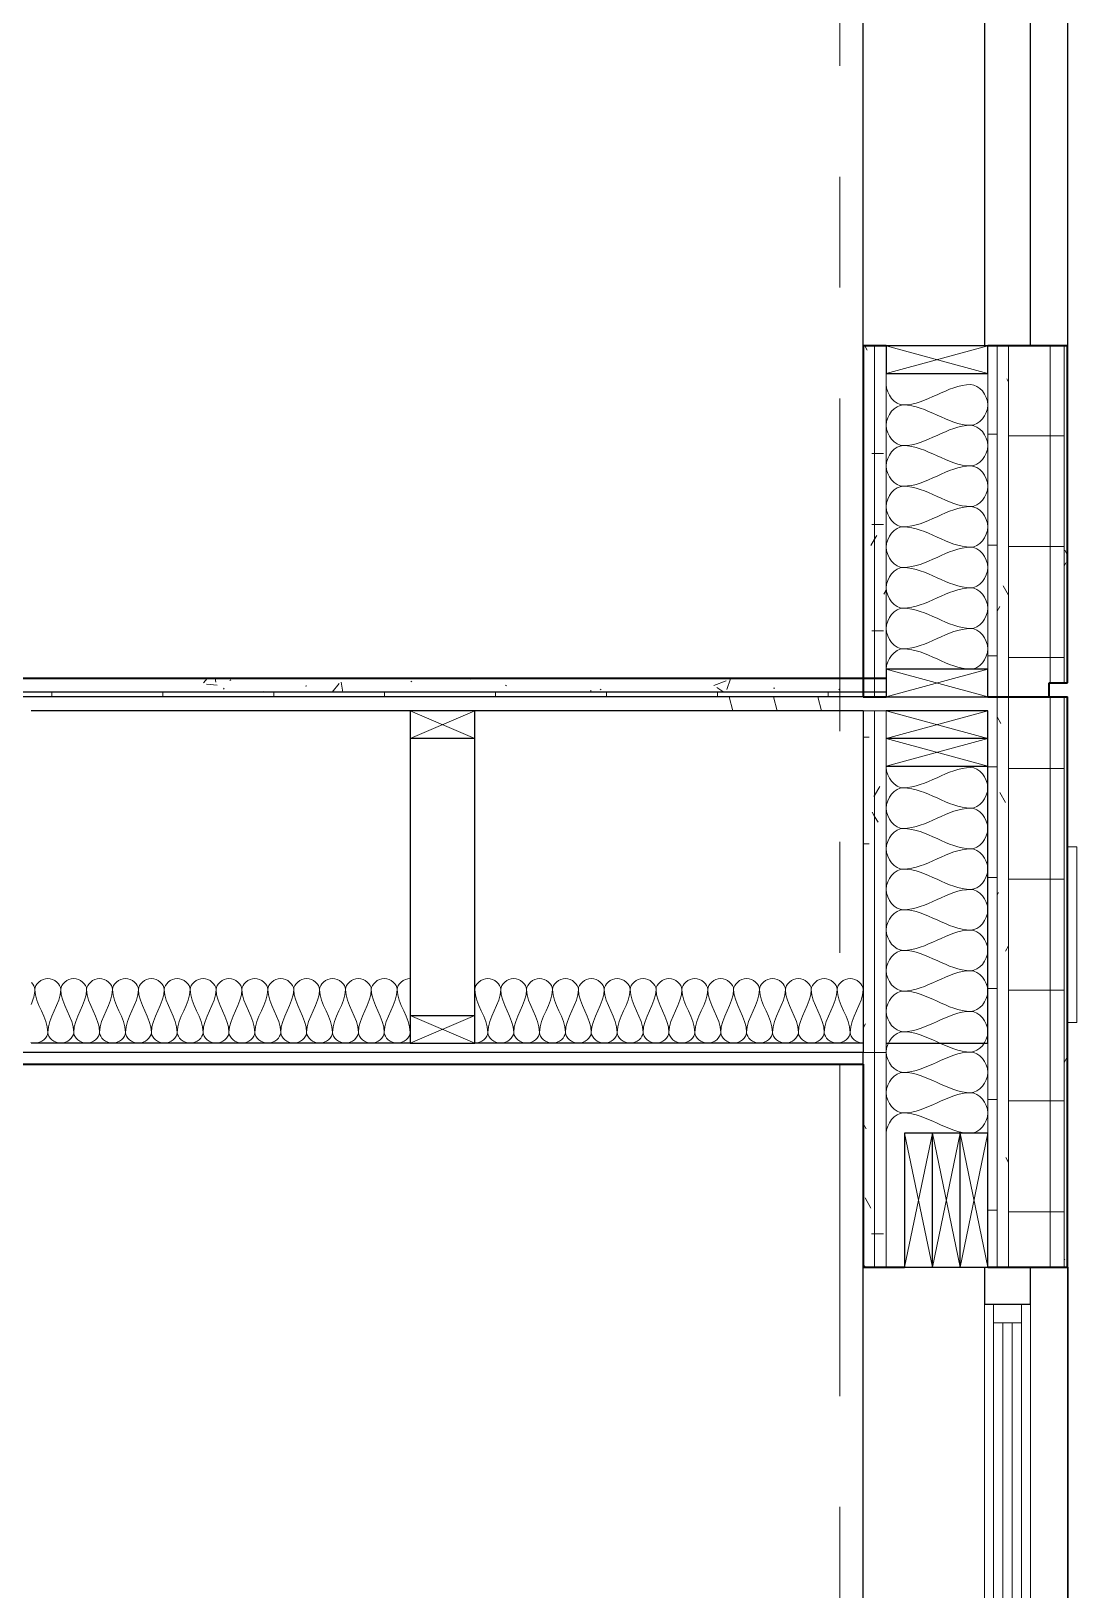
# Model space of a CAD drawing. Header units: inches. Extents: x 6 to 8416, y -388 to 6104.
# Drawn here: x 344.8 to 401.4, y 5427.5 to 5511.9 of the extents above; entities that cross this region are included whole.
import ezdxf

# ---------------------------------------------------------------- set-up
doc = ezdxf.new("R2010")
doc.units = ezdxf.units.IN
doc.header["$MEASUREMENT"] = 0
doc.linetypes.add('Center 3_8_', pattern=[36, 18, -6, 6, -6])
for name, color, linetype, lineweight in [('A-DETL', 90, 'Continuous', 13), ('A-DETL-GENF', 92, 'Continuous', 13), ('A-FLOR', 192, 'Continuous', 18), ('A-FLOR-MCUT', 51, 'Continuous', 25), ('A-FLOR-PATT', 8, 'Continuous', 35), ('A-GLAZ', 151, 'Continuous', 25), ('A-GLAZ-SILL', 1, 'Continuous', 18), ('A-ROOM', 32, 'Continuous', 13), ('A-WALL', 113, 'Continuous', 25), ('A-WALL-PATT', 111, 'Continuous', 35), ('M-EQPM', 50, 'Continuous', 18), ('S-GRID', 1, 'Continuous', 13)]:
    doc.layers.add(name, color=color, linetype=linetype, lineweight=lineweight)
pattern_1 = [(0, (441.926, 3018), (0, 6), []), (90, (441.926, 3018), (-6, 4e-16), [])]
pattern_2 = [(0, (441.926, 3018), (0, 60), [60, 0, 0, 0]), (284.036, (482.726, 3030), (59.99915, -180.000494), [12.369, -235.017]), (284.036, (480.326, 3030), (59.99915, -180.000494), [12.369, -235.017]), (284.036, (477.926, 3030), (59.99915, -180.000494), [12.369, -235.017]), (284.036, (446.726, 3042), (59.99915, -180.000494), [12.369, -235.017]), (284.036, (444.326, 3042), (59.99915, -180.000494), [12.369, -235.017]), (284.036, (441.926, 3042), (59.99915, -180.000494), [12.369, -235.017]), (284.036, (464.726, 3054), (59.99915, -180.000494), [12.369, -235.017]), (284.036, (462.326, 3054), (59.99915, -180.000494), [12.369, -235.017]), (284.036, (459.926, 3054), (59.99915, -180.000494), [12.369, -235.017]), (284.036, (482.726, 3066), (59.99915, -180.000494), [12.369, -235.017]), (284.036, (480.326, 3066), (59.99915, -180.000494), [12.369, -235.017]), (284.036, (477.926, 3066), (59.99915, -180.000494), [12.369, -235.017]), (284.036, (446.726, 3078), (59.99915, -180.000494), [12.369, -235.017]), (284.036, (444.326, 3078), (59.99915, -180.000494), [12.369, -235.017]), (284.036, (441.926, 3078), (59.99915, -180.000494), [12.369, -235.017]), (0, (441.926, 3024), (0, 60), [60, 0, 0, 0]), (0, (441.926, 3030), (0, 60), [60, 0, 0, 0]), (0, (441.926, 3036), (0, 60), [60, 0, 0, 0]), (0, (441.926, 3042), (0, 60), [60, 0, 0, 0]), (0, (441.926, 3048), (0, 60), [60, 0, 0, 0]), (0, (441.926, 3054), (0, 60), [60, 0, 0, 0]), (0, (441.926, 3060), (0, 60), [60, 0, 0, 0]), (0, (441.926, 3066), (0, 60), [60, 0, 0, 0]), (0, (441.926, 3072), (0, 60), [60, 0, 0, 0])]
pattern_3 = [(0, (441.926, 3018), (7.68, 1.92), [0.6336, -5.126, 0.6336, -5.126, -30.72]), (0, (441.926, 3018), (7.68, 1.92), [-11.52, 0.6336, -10.886, 0.6336, -5.126, -13.44]), (0, (441.926, 3018), (7.68, 1.92), [-28.8, 0.6336, -3.206, 0.6336, -8.966]), (120, (444.806, 3018.96), (-5.5027688, 5.6910751), [0.6336, -5.126, 0.6336, -5.126, -30.72]), (120, (444.806, 3018.96), (-5.5027688, 5.6910751), [-11.52, 0.6336, -10.886, 0.6336, -5.126, -13.44]), (120, (444.806, 3018.96), (-5.5027688, 5.6910751), [-28.8, 0.6336, -3.206, 0.6336, -8.966]), (240, (445.766, 3022.8), (-2.1772312, -7.6110751), [0.6336, -5.126, 0.6336, -5.126, -30.72]), (240, (445.766, 3022.8), (-2.1772312, -7.6110751), [-11.52, 0.6336, -10.886, 0.6336, -5.126, -13.44]), (240, (445.766, 3022.8), (-2.1772312, -7.6110751), [-28.8, 0.6336, -3.206, 0.6336, -8.966])]
pattern_4 = [(0, (3866.364, 3018), (7.68, 1.92), [0.6336, -5.126, 0.6336, -5.126, -30.72]), (0, (3866.364, 3018), (7.68, 1.92), [-11.52, 0.6336, -10.886, 0.6336, -5.126, -13.44]), (0, (3866.364, 3018), (7.68, 1.92), [-28.8, 0.6336, -3.206, 0.6336, -8.966]), (120, (3869.244, 3018.96), (-5.5027688, 5.6910751), [0.6336, -5.126, 0.6336, -5.126, -30.72]), (120, (3869.244, 3018.96), (-5.5027688, 5.6910751), [-11.52, 0.6336, -10.886, 0.6336, -5.126, -13.44]), (120, (3869.244, 3018.96), (-5.5027688, 5.6910751), [-28.8, 0.6336, -3.206, 0.6336, -8.966]), (240, (3870.204, 3022.8), (-2.1772312, -7.6110751), [0.6336, -5.126, 0.6336, -5.126, -30.72]), (240, (3870.204, 3022.8), (-2.1772312, -7.6110751), [-11.52, 0.6336, -10.886, 0.6336, -5.126, -13.44]), (240, (3870.204, 3022.8), (-2.1772312, -7.6110751), [-28.8, 0.6336, -3.206, 0.6336, -8.966])]

# ---------------------------------------------------------------- blocks, each defined once
blk = doc.blocks.new('1-2 WD Adaptive-Recess-TS - 4_-0_x6_-6_ - 1_-6_ Recess L-12470867-WALL SECTION - LOBBY CANOPY')
at = {"layer": 'A-GLAZ', "lineweight": 13}
for p, q in [((3814.25, 5878.5), (3814.25, 5956.5)), ((3825.3125, 5956.5), (3825.3125, 5878.5))]:
    blk.add_line(p, q, dxfattribs=at)
at = {"layer": 'A-GLAZ', "color": 7}
for p, q in [((3820.8125, 5956.5), (3820.8125, 5904.5)), ((3823.3125, 5956.5), (3821, 5956.5)), ((3823.3125, 5904.5), (3823.3125, 5956.5)), ((3820.8125, 5904.5), (3820.8125, 5878.5)), ((3823.3125, 5904.5), (3820.8125, 5904.5)), ((3820.8125, 5904.5), (3823.3125, 5904.5)), ((3823.3125, 5878.5), (3823.3125, 5904.5)), ((3821, 5878.5), (3823.3125, 5878.5))]:
    blk.add_line(p, q, dxfattribs=at)
blk = doc.blocks.new('ME Louvers w Trim-AM - 24_ x 8_-17810123-WALL SECTION - LOBBY CANOPY')
at = {"layer": 'M-EQPM'}
for p, q in [((3825.3125, 5467.75), (3825.8125, 5467.75)), ((3825.8125, 5467.75), (3825.8125, 5458.25)), ((3825.8125, 5458.25), (3825.3125, 5458.25))]:
    blk.add_line(p, q, dxfattribs=at)
blk = doc.blocks.new('1-2 WD Adaptive-Recess-TS - 2_-6_x5_-0_ - 1_-6_ Recess L-19713989-WALL SECTION - LOBBY CANOPY')
at = {"layer": 'A-GLAZ', "lineweight": 13}
for p, q in [((3814.25, 5385), (3814.25, 5445)), ((3825.3125, 5445), (3825.3125, 5385)), ((3820.8125, 5443), (3820.8125, 5387)), ((3823.3125, 5387), (3823.3125, 5443))]:
    blk.add_line(p, q, dxfattribs=at)
at = {"layer": 'A-GLAZ', "color": 7}
for p, q in [((3820.8125, 5445), (3820.8125, 5443)), ((3823.3125, 5445), (3821, 5445)), ((3823.3125, 5443), (3823.3125, 5445)), ((3820.8125, 5443), (3823.3125, 5443)), ((3823.3125, 5387), (3820.8125, 5387)), ((3820.8125, 5387), (3820.8125, 5385)), ((3823.3125, 5385), (3823.3125, 5387)), ((3821, 5385), (3823.3125, 5385))]:
    blk.add_line(p, q, dxfattribs=at)
at = {"layer": 'A-GLAZ', "lineweight": 18}
for p, q in [((3822.3125, 5442), (3821.8125, 5442)), ((3821.8125, 5442), (3821.8125, 5388)), ((3822.3125, 5388), (3822.3125, 5442)), ((3821.8125, 5388), (3822.3125, 5388))]:
    blk.add_line(p, q, dxfattribs=at)
at = {"layer": 'A-GLAZ-SILL'}
for p, q in [((3822.8125, 5443), (3821.3125, 5443)), ((3821.3125, 5443), (3821.3125, 5442)), ((3822.8125, 5442), (3822.8125, 5443)), ((3821.3125, 5442), (3822.8125, 5442)), ((3821.3125, 5442), (3821.3125, 5388)), ((3822.8125, 5388), (3822.8125, 5442)), ((3821.3125, 5388), (3821.3125, 5387)), ((3822.8125, 5388), (3821.3125, 5388)), ((3822.8125, 5387), (3822.8125, 5388)), ((3821.3125, 5387), (3822.8125, 5387))]:
    blk.add_line(p, q, dxfattribs=at)
blk = doc.blocks.new('1-2 WD Adaptive-Recess-TS - 4_-0_x5_-0_ - 1_-6_ Recess L-12471009-WALL SECTION - LOBBY CANOPY')
at = {"layer": 'A-GLAZ', "lineweight": 13}
h = blk.add_hatch(dxfattribs=at)
h.set_pattern_fill('FP_18', color=256, style=0, pattern_type=2)
h.set_pattern_definition([(45, (3866.364, 3018), (-4.751758, 4.751758), []), (45, (3866.364, 3025.2), (-4.751758, 4.751758), [])])
h.paths.add_polyline_path([(3825.344, 5385), (3825.344, 5445), (3825.312, 5445), (3825.312, 5385)])
at = {"layer": 'A-GLAZ'}
for p, q in [((3825.344, 5445), (3825.312, 5445)), ((3825.344, 5385), (3825.344, 5445)), ((3825.344, 5385), (3825.312, 5385))]:
    blk.add_line(p, q, dxfattribs=at)
blk = doc.blocks.new('06 Nominal Cut Lumber-Section-AM1 - 2x8 Section-20149446-WALL SECTION - LOBBY CANOPY')
at = {"layer": 'A-DETL-GENF', "lineweight": 25}
for p, q in [((3821, 5708), (3819.5, 5708)), ((3821, 5700.75), (3821, 5708)), ((3819.5, 5700.75), (3821, 5700.75))]:
    blk.add_line(p, q, dxfattribs=at)
at = {"layer": 'A-DETL-GENF'}
for p, q in [((3821, 5700.75), (3819.5, 5708)), ((3819.5, 5700.75), (3821, 5708))]:
    blk.add_line(p, q, dxfattribs=at)
blk = doc.blocks.new('06 Nominal Cut Lumber-Section-AM1 - 2x8 Section-V35-WALL SECTION - LOBBY CANOPY')
at = {"layer": 'A-DETL-GENF', "lineweight": 25}
for p, q in [((3818, 5708), (3816.5, 5708)), ((3816.5, 5708), (3816.5, 5700.75)), ((3818, 5700.75), (3818, 5708)), ((3816.5, 5700.75), (3818, 5700.75))]:
    blk.add_line(p, q, dxfattribs=at)
at = {"layer": 'A-DETL-GENF'}
for p, q in [((3818, 5700.75), (3816.5, 5708)), ((3816.5, 5700.75), (3818, 5708))]:
    blk.add_line(p, q, dxfattribs=at)
blk = doc.blocks.new('06 Nominal Cut Lumber-Section-AM1 - 2x6 Section-9014713-WALL SECTION - LOBBY CANOPY')
at = {"layer": 'A-DETL-GENF', "lineweight": 25}
for p, q in [((3821, 5730.875), (3815.5, 5730.875)), ((3821, 5729.375), (3821, 5730.875))]:
    blk.add_line(p, q, dxfattribs=at)
at = {"layer": 'A-DETL-GENF'}
for p, q in [((3815.5, 5730.875), (3821, 5729.375)), ((3815.5, 5729.375), (3821, 5730.875))]:
    blk.add_line(p, q, dxfattribs=at)
blk = doc.blocks.new('06 Nominal Cut Lumber-Section-AM1 - 2x6 Section-16986702-WALL SECTION - LOBBY CANOPY')
at = {"layer": 'A-DETL-GENF', "lineweight": 25}
for p, q in [((3821, 5729.375), (3815.5, 5729.375)), ((3821, 5727.875), (3821, 5729.375)), ((3815.5, 5727.875), (3821, 5727.875))]:
    blk.add_line(p, q, dxfattribs=at)
at = {"layer": 'A-DETL-GENF'}
for p, q in [((3815.5, 5727.875), (3821, 5729.375)), ((3815.5, 5729.375), (3821, 5727.875))]:
    blk.add_line(p, q, dxfattribs=at)
blk = doc.blocks.new('06 Nominal Cut Lumber-Section-AM1 - 2x6 Section-V36-WALL SECTION - LOBBY CANOPY')
at = {"layer": 'A-DETL-GENF', "lineweight": 25}
for p, q in [((3815.5, 5733.125), (3815.5, 5731.625)), ((3821, 5733.125), (3815.5, 5733.125)), ((3821, 5731.625), (3821, 5733.125)), ((3815.5, 5731.625), (3821, 5731.625))]:
    blk.add_line(p, q, dxfattribs=at)
at = {"layer": 'A-DETL-GENF'}
for p, q in [((3815.5, 5733.125), (3821, 5731.625)), ((3815.5, 5731.625), (3821, 5733.125))]:
    blk.add_line(p, q, dxfattribs=at)
blk = doc.blocks.new('09 GypsumWallboardTypeX-Section-AM - 5_8_-V43-WALL SECTION - LOBBY CANOPY')
at = {"layer": 'A-DETL-GENF'}
h = blk.add_hatch(dxfattribs=at)
h.set_pattern_fill('FP_16', color=256, style=0, pattern_type=2)
h.set_pattern_definition(pattern_4)
h.paths.add_polyline_path([(3815.5, 5456.625), (3815.5, 5475.125), (3814.875, 5475.125), (3814.875, 5456.625)])
for p, q in [((3815.5, 5475.125), (3814.875, 5475.125)), ((3815.5, 5456.625), (3815.5, 5475.125)), ((3814.875, 5456.625), (3815.5, 5456.625))]:
    blk.add_line(p, q, dxfattribs=at)
blk = doc.blocks.new('09 GypsumWallboardTypeX-Section-AM - 5_8_-V44-WALL SECTION - LOBBY CANOPY')
at = {"layer": 'A-DETL-GENF'}
h = blk.add_hatch(dxfattribs=at)
h.set_pattern_fill('FP_16', color=256, style=0, pattern_type=2)
h.set_pattern_definition(pattern_4)
h.paths.add_polyline_path([(3814.875, 5456.625), (3814.875, 5475.125), (3814.25, 5475.125), (3814.25, 5456.625)])
at = {"layer": 'A-DETL-GENF', "lineweight": 25}
blk.add_line((3814.25, 5475.125), (3814.25, 5456.625), dxfattribs=at)
at = {"layer": 'A-DETL-GENF'}
for p, q in [((3814.875, 5475.125), (3814.25, 5475.125)), ((3814.875, 5456.625), (3814.875, 5475.125)), ((3814.25, 5456.625), (3814.875, 5456.625))]:
    blk.add_line(p, q, dxfattribs=at)
blk = doc.blocks.new('06 Nominal Cut Lumber-Section-AM1 - 2x4 Section-9046868-WALL SECTION - LOBBY CANOPY')
at = {"layer": 'A-DETL-GENF', "lineweight": 25}
for p, q in [((3793.25, 5730.875), (3789.75, 5730.875)), ((3789.75, 5730.875), (3789.75, 5729.375)), ((3793.25, 5729.375), (3793.25, 5730.875))]:
    blk.add_line(p, q, dxfattribs=at)
at = {"layer": 'A-DETL-GENF'}
for p, q in [((3789.75, 5729.375), (3793.25, 5730.875)), ((3789.75, 5730.875), (3793.25, 5729.375))]:
    blk.add_line(p, q, dxfattribs=at)
blk = doc.blocks.new('06 Nominal Cut Lumber-Section-AM1 - 2x4 Section-V38-WALL SECTION - LOBBY CANOPY')
at = {"layer": 'A-DETL-GENF', "lineweight": 25}
for p, q in [((3789.75, 5714.375), (3789.75, 5712.875)), ((3793.25, 5712.875), (3793.25, 5714.375)), ((3789.75, 5712.875), (3793.25, 5712.875))]:
    blk.add_line(p, q, dxfattribs=at)
at = {"layer": 'A-DETL-GENF'}
for p, q in [((3789.75, 5712.875), (3793.25, 5714.375)), ((3789.75, 5714.375), (3793.25, 5712.875))]:
    blk.add_line(p, q, dxfattribs=at)
blk = doc.blocks.new('06 Nominal Cut Lumber-Top-AM - 4_ W-20150248-WALL SECTION - LOBBY CANOPY')
at = {"layer": 'A-DETL-GENF', "lineweight": 25}
for p, q in [((3793.25, 5729.375), (3789.75, 5729.375)), ((3789.75, 5729.375), (3789.75, 5714.375)), ((3793.25, 5714.375), (3793.25, 5729.375)), ((3789.75, 5714.375), (3793.25, 5714.375))]:
    blk.add_line(p, q, dxfattribs=at)

msp = doc.modelspace()

# ---------------------------------------------------------------- hatches: boundary and pattern name
at = {"layer": 'A-FLOR-PATT', "lineweight": 13}
h = msp.add_hatch(dxfattribs=at)
h.set_pattern_fill('FP_13', color=256, style=0, pattern_type=2)
h.set_pattern_definition([(50, (441.926, 3018), (6.885997, -0.602097), [0.72, -7.92]), (355, (441.926, 3018), (-1.331756, 7.220547), [0.576, -6.336]), (100.451, (442.5, 3017.95), (5.553629, 6.618191), [0.61191, -6.731]), (46.184, (441.926, 3019.92), (10.245642, -1.588925), [1.08, -11.88]), (96.636, (442.78, 3019.788), (8.97244, 9.35152), [0.91786, -10.096]), (351.184, (441.926, 3019.92), (8.9732, 9.35123), [0.864, -9.504]), (21, (442.886, 3019.44), (5.730726, -3.865003), [0.72, -7.92]), (326, (442.886, 3019.44), (2.33581, 6.96088), [0.576, -6.336]), (71.451, (443.363, 3019.118), (8.065876, 3.095948), [0.61191, -6.731]), (37.5, (441.926, 3018), (0.116866, 3.1954784), [0.06336, -6.196, 0.06336, -6.369, -6.36]), (37.5, (441.926, 3018), (0.116866, 3.1954784), [-12.691, 0.06336, -6.297]), (7.5, (441.926, 3018), (2.52543, 3.7860247), [0.06336, -3.604, 0.06336, -6.052, -2.424]), (7.5, (441.926, 3018), (2.52543, 3.7860247), [-9.782, 0.06336, -2.361]), (327.5, (439.785, 3018), (5.1243685, -0.2161763), [0.06336, -2.337, 0.06336, -7.425, -9.936]), (327.5, (439.785, 3018), (5.1243685, -0.2161763), [-9.888, 0.06336, -9.873]), (317.5, (438.825, 3018), (5.598326, 0.96141), [0.06336, -3.057, 0.06336, -4.909, -7.056]), (317.5, (438.825, 3018), (5.598326, 0.96141), [-8.093, 0.06336, -6.993])])
h.paths.add_polyline_path([(366.41796077, 5476.125), (391.06196077, 5476.125), (391.06196077, 5476.875), (300.59396077, 5476.875), (300.59396077, 5476.125)])
h = msp.add_hatch(dxfattribs=at)
h.set_pattern_fill('FP_14', color=256, style=0, pattern_type=2)
h.set_pattern_definition(pattern_1)
h.paths.add_polyline_path([(366.41796077, 5475.875), (391.06196077, 5475.875), (391.06196077, 5476.125), (300.59396077, 5476.125), (300.59396077, 5475.875)])
h = msp.add_hatch(dxfattribs=at)
h.set_pattern_fill('FP_15', color=256, style=0, pattern_type=2)
h.set_pattern_definition(pattern_2)
h.paths.add_polyline_path([(391.06196077, 5475.125), (396.56196077, 5475.125), (396.56196077, 5475.875), (300.59396077, 5475.875), (300.59396077, 5475.125), (390.43696077, 5475.125)])
at = {"layer": 'A-WALL-PATT', "lineweight": 13}
h = msp.add_hatch(dxfattribs=at)
h.set_pattern_fill('FP_15', color=256, style=0, pattern_type=2)
h.set_pattern_definition(pattern_2)
h.paths.add_polyline_path([(396.56196077, 5475.875), (397.06196077, 5475.875), (397.06196077, 5494.875), (396.56196077, 5494.875), (396.56196077, 5477.375)])
h.paths.add_polyline_path([(396.56196077, 5572.875), (397.06196077, 5572.875), (397.06196077, 5603.75), (396.56196077, 5603.75), (396.56196077, 5580.125)])
h = msp.add_hatch(dxfattribs=at)
h.set_pattern_fill('FP_16', color=256, style=0, pattern_type=2)
h.set_pattern_definition(pattern_3)
h.paths.add_polyline_path([(397.68696077, 5475.875), (397.68696077, 5494.875), (397.06196077, 5494.875), (397.06196077, 5475.875)])
h.paths.add_polyline_path([(397.06196077, 5572.875), (397.68696077, 5572.875), (397.68696077, 5603.75), (397.06196077, 5603.75), (397.06196077, 5585.398375)])
h = msp.add_hatch(dxfattribs=at)
h.set_pattern_fill('FP_14', color=256, style=0, pattern_type=2)
h.set_pattern_definition(pattern_1)
h.paths.add_polyline_path([(399.87446077, 5475.875), (399.87446077, 5476.625), (400.68696077, 5476.625), (400.68696077, 5494.875), (397.68696077, 5494.875), (397.68696077, 5475.875), (399.32996077, 5475.875)])
h.paths.add_polyline_path([(399.32996077, 5572.875), (400.68696077, 5572.875), (400.68696077, 5603.75), (397.68696077, 5603.75), (397.68696077, 5572.875)])
h = msp.add_hatch(dxfattribs=at)
h.set_pattern_fill('FP_16', color=256, style=0, pattern_type=2)
h.set_pattern_definition(pattern_3)
h.paths.add_polyline_path([(400.87446077, 5476.625), (400.87446077, 5494.875), (400.68696077, 5494.875), (400.68696077, 5476.625)])
h.paths.add_polyline_path([(400.68696077, 5572.875), (400.87446077, 5572.875), (400.87446077, 5603.75), (400.68696077, 5603.75)])
h = msp.add_hatch(dxfattribs=at)
h.set_pattern_fill('FP_16', color=256, style=0, pattern_type=2)
h.set_pattern_definition(pattern_3)
h.paths.add_polyline_path([(390.43696077, 5475.875), (390.43696077, 5494.875), (389.81196077, 5494.875), (389.81196077, 5475.875)])
h.paths.add_polyline_path([(390.43696077, 5572.875), (390.43696077, 5584.5), (389.81196077, 5584.5), (389.81196077, 5572.875)])
h = msp.add_hatch(dxfattribs=at)
h.set_pattern_fill('FP_16', color=256, style=0, pattern_type=2)
h.set_pattern_definition(pattern_3)
h.paths.add_polyline_path([(390.43696077, 5475.875), (391.06196077, 5475.875), (391.06196077, 5494.875), (390.43696077, 5494.875), (390.43696077, 5492.43325)])
h.paths.add_polyline_path([(390.43696077, 5572.875), (391.06196077, 5572.875), (391.06196077, 5584.5), (390.43696077, 5584.5), (390.43696077, 5583.875)])
h = msp.add_hatch(dxfattribs=at)
h.set_pattern_fill('FP_15', color=256, style=0, pattern_type=2)
h.set_pattern_definition(pattern_2)
h.paths.add_polyline_path([(397.06196077, 5349), (397.06196077, 5385), (396.56196077, 5385), (396.56196077, 5349)])
h.paths.add_polyline_path([(396.56196077, 5445), (397.06196077, 5445), (397.06196077, 5475.875), (396.56196077, 5475.875), (396.56196077, 5445.9506875)])
h = msp.add_hatch(dxfattribs=at)
h.set_pattern_fill('FP_16', color=256, style=0, pattern_type=2)
h.set_pattern_definition(pattern_3)
h.paths.add_polyline_path([(397.06196077, 5349), (397.68696077, 5349), (397.68696077, 5385), (397.06196077, 5385)])
h.paths.add_polyline_path([(397.06196077, 5445), (397.68696077, 5445), (397.68696077, 5475.875), (397.06196077, 5475.875), (397.06196077, 5445.9506875)])
h = msp.add_hatch(dxfattribs=at)
h.set_pattern_fill('FP_14', color=256, style=0, pattern_type=2)
h.set_pattern_definition(pattern_1)
h.paths.add_polyline_path([(397.68696077, 5349), (400.68696077, 5349), (400.68696077, 5385), (397.68696077, 5385)])
h.paths.add_polyline_path([(399.32996077, 5445), (400.68696077, 5445), (400.68696077, 5475.875), (397.68696077, 5475.875), (397.68696077, 5445)])
h = msp.add_hatch(dxfattribs=at)
h.set_pattern_fill('FP_16', color=256, style=0, pattern_type=2)
h.set_pattern_definition(pattern_3)
h.paths.add_polyline_path([(400.68696077, 5349), (400.87446077, 5349), (400.87446077, 5385), (400.68696077, 5385)])
h.paths.add_polyline_path([(400.87446077, 5445), (400.87446077, 5475.875), (400.68696077, 5475.875), (400.68696077, 5445)])
h = msp.add_hatch(dxfattribs=at)
h.set_pattern_fill('FP_16', color=256, style=0, pattern_type=2)
h.set_pattern_definition(pattern_3)
h.paths.add_polyline_path([(389.81196077, 5349), (390.43696077, 5349), (390.43696077, 5385), (389.81196077, 5385)])
h.paths.add_polyline_path([(390.43696077, 5445), (390.43696077, 5456.625), (389.81196077, 5456.625), (389.81196077, 5445)])
h = msp.add_hatch(dxfattribs=at)
h.set_pattern_fill('FP_16', color=256, style=0, pattern_type=2)
h.set_pattern_definition(pattern_3)
h.paths.add_polyline_path([(391.06196077, 5349), (391.06196077, 5385), (390.43696077, 5385), (390.43696077, 5349)])
h.paths.add_polyline_path([(391.06196077, 5445), (391.06196077, 5456.625), (390.43696077, 5456.625), (390.43696077, 5445)])

# ---------------------------------------------------------------- linework, layer by layer
at = {"layer": 'A-DETL'}
for points in [[(391.97862743, 5491.675), (391.54650662, 5491.675), (391.06196077, 5492.25645503), (391.06196077, 5492.775)], [(395.6452941, 5492.775), (394.38545627, 5492.775), (393.23846526, 5491.675), (391.97862743, 5491.675)], [(395.6452941, 5490.575), (396.07741491, 5490.575), (397.04650662, 5491.675), (396.07741491, 5492.775), (395.6452941, 5492.775)], [(391.97862743, 5489.475), (391.54650662, 5489.475), (390.57741491, 5490.575), (391.54650662, 5491.675), (391.97862743, 5491.675)], [(391.97862743, 5491.675), (393.23846526, 5491.675), (394.38545627, 5490.575), (395.6452941, 5490.575)], [(395.6452941, 5490.575), (394.38545627, 5490.575), (393.23846526, 5489.475), (391.97862743, 5489.475)], [(395.6452941, 5488.375), (396.07741491, 5488.375), (397.04650662, 5489.475), (396.07741491, 5490.575), (395.6452941, 5490.575)], [(391.97862743, 5487.275), (391.54650662, 5487.275), (390.57741491, 5488.375), (391.54650662, 5489.475), (391.97862743, 5489.475)], [(391.97862743, 5489.475), (393.23846526, 5489.475), (394.38545627, 5488.375), (395.6452941, 5488.375)], [(395.6452941, 5488.375), (394.38545627, 5488.375), (393.23846526, 5487.275), (391.97862743, 5487.275)], [(395.6452941, 5486.175), (396.07741491, 5486.175), (397.04650662, 5487.275), (396.07741491, 5488.375), (395.6452941, 5488.375)], [(391.97862743, 5485.075), (391.54650662, 5485.075), (390.57741491, 5486.175), (391.54650662, 5487.275), (391.97862743, 5487.275)], [(391.97862743, 5487.275), (393.23846526, 5487.275), (394.38545627, 5486.175), (395.6452941, 5486.175)], [(395.6452941, 5486.175), (394.38545627, 5486.175), (393.23846526, 5485.075), (391.97862743, 5485.075)], [(395.6452941, 5483.975), (396.07741491, 5483.975), (397.04650662, 5485.075), (396.07741491, 5486.175), (395.6452941, 5486.175)], [(391.97862743, 5482.875), (391.54650662, 5482.875), (390.57741491, 5483.975), (391.54650662, 5485.075), (391.97862743, 5485.075)], [(391.97862743, 5485.075), (393.23846526, 5485.075), (394.38545627, 5483.975), (395.6452941, 5483.975)], [(395.6452941, 5483.975), (394.38545627, 5483.975), (393.23846526, 5482.875), (391.97862743, 5482.875)], [(395.6452941, 5481.775), (396.07741491, 5481.775), (397.04650662, 5482.875), (396.07741491, 5483.975), (395.6452941, 5483.975)], [(391.97862743, 5480.675), (391.54650662, 5480.675), (390.57741491, 5481.775), (391.54650662, 5482.875), (391.97862743, 5482.875)], [(391.97862743, 5482.875), (393.23846526, 5482.875), (394.38545627, 5481.775), (395.6452941, 5481.775)], [(395.6452941, 5481.775), (394.38545627, 5481.775), (393.23846526, 5480.675), (391.97862743, 5480.675)], [(395.6452941, 5479.575), (396.07741491, 5479.575), (397.04650662, 5480.675), (396.07741491, 5481.775), (395.6452941, 5481.775)], [(391.97862743, 5478.475), (391.54650662, 5478.475), (390.57741491, 5479.575), (391.54650662, 5480.675), (391.97862743, 5480.675)], [(391.97862743, 5480.675), (393.23846526, 5480.675), (394.38545627, 5479.575), (395.6452941, 5479.575)], [(395.6452941, 5479.575), (394.38545627, 5479.575), (393.23846526, 5478.475), (391.97862743, 5478.475)], [(395.6452941, 5477.375), (396.07741491, 5477.375), (397.04650662, 5478.475), (396.07741491, 5479.575), (395.6452941, 5479.575)], [(391.06196077, 5477.375), (391.06196077, 5477.89354497), (391.54650662, 5478.475), (391.97862743, 5478.475)], [(391.97862743, 5478.475), (393.23846526, 5478.475), (394.38545627, 5477.375), (395.6452941, 5477.375)], [(391.97862743, 5470.95), (391.54650662, 5470.95), (391.06196077, 5471.53145503), (391.06196077, 5472.05)], [(395.6452941, 5472.05), (394.38545627, 5472.05), (393.23846526, 5470.95), (391.97862743, 5470.95)], [(395.6452941, 5469.85), (396.07741491, 5469.85), (397.04650662, 5470.95), (396.07741491, 5472.05), (395.6452941, 5472.05)], [(391.97862743, 5468.75), (391.54650662, 5468.75), (390.57741491, 5469.85), (391.54650662, 5470.95), (391.97862743, 5470.95)], [(391.97862743, 5470.95), (393.23846526, 5470.95), (394.38545627, 5469.85), (395.6452941, 5469.85)], [(395.6452941, 5469.85), (394.38545627, 5469.85), (393.23846526, 5468.75), (391.97862743, 5468.75)], [(395.6452941, 5467.65), (396.07741491, 5467.65), (397.04650662, 5468.75), (396.07741491, 5469.85), (395.6452941, 5469.85)], [(391.97862743, 5466.55), (391.54650662, 5466.55), (390.57741491, 5467.65), (391.54650662, 5468.75), (391.97862743, 5468.75)], [(391.97862743, 5468.75), (393.23846526, 5468.75), (394.38545627, 5467.65), (395.6452941, 5467.65)], [(395.6452941, 5467.65), (394.38545627, 5467.65), (393.23846526, 5466.55), (391.97862743, 5466.55)], [(395.6452941, 5465.45), (396.07741491, 5465.45), (397.04650662, 5466.55), (396.07741491, 5467.65), (395.6452941, 5467.65)], [(391.97862743, 5464.35), (391.54650662, 5464.35), (390.57741491, 5465.45), (391.54650662, 5466.55), (391.97862743, 5466.55)], [(391.97862743, 5466.55), (393.23846526, 5466.55), (394.38545627, 5465.45), (395.6452941, 5465.45)], [(395.6452941, 5465.45), (394.38545627, 5465.45), (393.23846526, 5464.35), (391.97862743, 5464.35)], [(395.6452941, 5463.25), (396.07741491, 5463.25), (397.04650662, 5464.35), (396.07741491, 5465.45), (395.6452941, 5465.45)], [(391.97862743, 5462.15), (391.54650662, 5462.15), (390.57741491, 5463.25), (391.54650662, 5464.35), (391.97862743, 5464.35)], [(391.97862743, 5464.35), (393.23846526, 5464.35), (394.38545627, 5463.25), (395.6452941, 5463.25)], [(395.6452941, 5463.25), (394.38545627, 5463.25), (393.23846526, 5462.15), (391.97862743, 5462.15)], [(395.6452941, 5461.05), (396.07741491, 5461.05), (397.04650662, 5462.15), (396.07741491, 5463.25), (395.6452941, 5463.25)], [(391.97862743, 5459.95), (391.54650662, 5459.95), (390.57741491, 5461.05), (391.54650662, 5462.15), (391.97862743, 5462.15)], [(391.97862743, 5462.15), (393.23846526, 5462.15), (394.38545627, 5461.05), (395.6452941, 5461.05)], [(395.6452941, 5461.05), (394.38545627, 5461.05), (393.23846526, 5459.95), (391.97862743, 5459.95)], [(395.6452941, 5458.85), (396.07741491, 5458.85), (397.04650662, 5459.95), (396.07741491, 5461.05), (395.6452941, 5461.05)], [(345.01196077, 5460.04166667), (345.01196077, 5460.16737454), (344.93881791, 5460.30005426), (344.82596893, 5460.40706119)], [(346.41196077, 5460.04166667), (346.41196077, 5460.31665264), (345.71196077, 5460.93334736), (345.01196077, 5460.31665264), (345.01196077, 5460.04166667)], [(347.81196077, 5460.04166667), (347.81196077, 5460.31665264), (347.11196077, 5460.93334736), (346.41196077, 5460.31665264), (346.41196077, 5460.04166667)], [(349.21196077, 5460.04166667), (349.21196077, 5460.31665264), (348.51196077, 5460.93334736), (347.81196077, 5460.31665264), (347.81196077, 5460.04166667)], [(350.61196077, 5460.04166667), (350.61196077, 5460.31665264), (349.91196077, 5460.93334736), (349.21196077, 5460.31665264), (349.21196077, 5460.04166667)], [(352.01196077, 5460.04166667), (352.01196077, 5460.31665264), (351.31196077, 5460.93334736), (350.61196077, 5460.31665264), (350.61196077, 5460.04166667)], [(353.41196077, 5460.04166667), (353.41196077, 5460.31665264), (352.71196077, 5460.93334736), (352.01196077, 5460.31665264), (352.01196077, 5460.04166667)], [(354.81196077, 5460.04166667), (354.81196077, 5460.31665264), (354.11196077, 5460.93334736), (353.41196077, 5460.31665264), (353.41196077, 5460.04166667)], [(356.21196077, 5460.04166667), (356.21196077, 5460.31665264), (355.51196077, 5460.93334736), (354.81196077, 5460.31665264), (354.81196077, 5460.04166667)], [(357.61196077, 5460.04166667), (357.61196077, 5460.31665264), (356.91196077, 5460.93334736), (356.21196077, 5460.31665264), (356.21196077, 5460.04166667)], [(359.01196077, 5460.04166667), (359.01196077, 5460.31665264), (358.31196077, 5460.93334736), (357.61196077, 5460.31665264), (357.61196077, 5460.04166667)], [(360.41196077, 5460.04166667), (360.41196077, 5460.31665264), (359.71196077, 5460.93334736), (359.01196077, 5460.31665264), (359.01196077, 5460.04166667)], [(361.81196077, 5460.04166667), (361.81196077, 5460.31665264), (361.11196077, 5460.93334736), (360.41196077, 5460.31665264), (360.41196077, 5460.04166667)], [(363.21196077, 5460.04166667), (363.21196077, 5460.31665264), (362.51196077, 5460.93334736), (361.81196077, 5460.31665264), (361.81196077, 5460.04166667)], [(364.61196077, 5460.04166667), (364.61196077, 5460.31665264), (363.91196077, 5460.93334736), (363.21196077, 5460.31665264), (363.21196077, 5460.04166667)], [(365.31196077, 5460.625), (364.96196077, 5460.625), (364.61196077, 5460.31665264), (364.61196077, 5460.04166667)], [(370.21196077, 5460.04166667), (370.21196077, 5460.31665264), (369.51196077, 5460.93334736), (368.81196077, 5460.31665264), (368.81196077, 5460.04166667)], [(371.61196077, 5460.04166667), (371.61196077, 5460.31665264), (370.91196077, 5460.93334736), (370.21196077, 5460.31665264), (370.21196077, 5460.04166667)], [(373.01196077, 5460.04166667), (373.01196077, 5460.31665264), (372.31196077, 5460.93334736), (371.61196077, 5460.31665264), (371.61196077, 5460.04166667)], [(374.41196077, 5460.04166667), (374.41196077, 5460.31665264), (373.71196077, 5460.93334736), (373.01196077, 5460.31665264), (373.01196077, 5460.04166667)], [(375.81196077, 5460.04166667), (375.81196077, 5460.31665264), (375.11196077, 5460.93334736), (374.41196077, 5460.31665264), (374.41196077, 5460.04166667)], [(377.21196077, 5460.04166667), (377.21196077, 5460.31665264), (376.51196077, 5460.93334736), (375.81196077, 5460.31665264), (375.81196077, 5460.04166667)], [(378.61196077, 5460.04166667), (378.61196077, 5460.31665264), (377.91196077, 5460.93334736), (377.21196077, 5460.31665264), (377.21196077, 5460.04166667)], [(380.01196077, 5460.04166667), (380.01196077, 5460.31665264), (379.31196077, 5460.93334736), (378.61196077, 5460.31665264), (378.61196077, 5460.04166667)], [(381.41196077, 5460.04166667), (381.41196077, 5460.31665264), (380.71196077, 5460.93334736), (380.01196077, 5460.31665264), (380.01196077, 5460.04166667)], [(382.81196077, 5460.04166667), (382.81196077, 5460.31665264), (382.11196077, 5460.93334736), (381.41196077, 5460.31665264), (381.41196077, 5460.04166667)], [(384.21196077, 5460.04166667), (384.21196077, 5460.31665264), (383.51196077, 5460.93334736), (382.81196077, 5460.31665264), (382.81196077, 5460.04166667)], [(385.61196077, 5460.04166667), (385.61196077, 5460.31665264), (384.91196077, 5460.93334736), (384.21196077, 5460.31665264), (384.21196077, 5460.04166667)], [(387.01196077, 5460.04166667), (387.01196077, 5460.31665264), (386.31196077, 5460.93334736), (385.61196077, 5460.31665264), (385.61196077, 5460.04166667)], [(388.41196077, 5460.04166667), (388.41196077, 5460.31665264), (387.71196077, 5460.93334736), (387.01196077, 5460.31665264), (387.01196077, 5460.04166667)], [(389.81196077, 5460.04166667), (389.81196077, 5460.31665264), (389.11196077, 5460.93334736), (388.41196077, 5460.31665264), (388.41196077, 5460.04166667)], [(344.81315906, 5459.21629608), (344.92540117, 5459.48670314), (345.01196077, 5459.75974491), (345.01196077, 5460.04166667)], [(345.01196077, 5460.04166667), (345.01196077, 5459.23995168), (345.71196077, 5458.51004832), (345.71196077, 5457.70833333)], [(345.71196077, 5457.70833333), (345.71196077, 5458.51004832), (346.41196077, 5459.23995168), (346.41196077, 5460.04166667)], [(346.41196077, 5460.04166667), (346.41196077, 5459.23995168), (347.11196077, 5458.51004832), (347.11196077, 5457.70833333)], [(347.11196077, 5457.70833333), (347.11196077, 5458.51004832), (347.81196077, 5459.23995168), (347.81196077, 5460.04166667)], [(347.81196077, 5460.04166667), (347.81196077, 5459.23995168), (348.51196077, 5458.51004832), (348.51196077, 5457.70833333)], [(348.51196077, 5457.70833333), (348.51196077, 5458.51004832), (349.21196077, 5459.23995168), (349.21196077, 5460.04166667)], [(349.21196077, 5460.04166667), (349.21196077, 5459.23995168), (349.91196077, 5458.51004832), (349.91196077, 5457.70833333)], [(349.91196077, 5457.70833333), (349.91196077, 5458.51004832), (350.61196077, 5459.23995168), (350.61196077, 5460.04166667)], [(350.61196077, 5460.04166667), (350.61196077, 5459.23995168), (351.31196077, 5458.51004832), (351.31196077, 5457.70833333)], [(351.31196077, 5457.70833333), (351.31196077, 5458.51004832), (352.01196077, 5459.23995168), (352.01196077, 5460.04166667)], [(352.01196077, 5460.04166667), (352.01196077, 5459.23995168), (352.71196077, 5458.51004832), (352.71196077, 5457.70833333)], [(352.71196077, 5457.70833333), (352.71196077, 5458.51004832), (353.41196077, 5459.23995168), (353.41196077, 5460.04166667)], [(353.41196077, 5460.04166667), (353.41196077, 5459.23995168), (354.11196077, 5458.51004832), (354.11196077, 5457.70833333)], [(354.11196077, 5457.70833333), (354.11196077, 5458.51004832), (354.81196077, 5459.23995168), (354.81196077, 5460.04166667)], [(354.81196077, 5460.04166667), (354.81196077, 5459.23995168), (355.51196077, 5458.51004832), (355.51196077, 5457.70833333)], [(355.51196077, 5457.70833333), (355.51196077, 5458.51004832), (356.21196077, 5459.23995168), (356.21196077, 5460.04166667)], [(356.21196077, 5460.04166667), (356.21196077, 5459.23995168), (356.91196077, 5458.51004832), (356.91196077, 5457.70833333)], [(356.91196077, 5457.70833333), (356.91196077, 5458.51004832), (357.61196077, 5459.23995168), (357.61196077, 5460.04166667)], [(357.61196077, 5460.04166667), (357.61196077, 5459.23995168), (358.31196077, 5458.51004832), (358.31196077, 5457.70833333)], [(358.31196077, 5457.70833333), (358.31196077, 5458.51004832), (359.01196077, 5459.23995168), (359.01196077, 5460.04166667)], [(359.01196077, 5460.04166667), (359.01196077, 5459.23995168), (359.71196077, 5458.51004832), (359.71196077, 5457.70833333)], [(359.71196077, 5457.70833333), (359.71196077, 5458.51004832), (360.41196077, 5459.23995168), (360.41196077, 5460.04166667)], [(360.41196077, 5460.04166667), (360.41196077, 5459.23995168), (361.11196077, 5458.51004832), (361.11196077, 5457.70833333)], [(361.11196077, 5457.70833333), (361.11196077, 5458.51004832), (361.81196077, 5459.23995168), (361.81196077, 5460.04166667)], [(361.81196077, 5460.04166667), (361.81196077, 5459.23995168), (362.51196077, 5458.51004832), (362.51196077, 5457.70833333)], [(362.51196077, 5457.70833333), (362.51196077, 5458.51004832), (363.21196077, 5459.23995168), (363.21196077, 5460.04166667)], [(363.21196077, 5460.04166667), (363.21196077, 5459.23995168), (363.91196077, 5458.51004832), (363.91196077, 5457.70833333)], [(363.91196077, 5457.70833333), (363.91196077, 5458.51004832), (364.61196077, 5459.23995168), (364.61196077, 5460.04166667)], [(364.61196077, 5460.04166667), (364.61196077, 5459.23995168), (365.31196077, 5458.51004832), (365.31196077, 5457.70833333)], [(368.81196077, 5460.04166667), (368.81196077, 5459.23995168), (369.51196077, 5458.51004832), (369.51196077, 5457.70833333)], [(369.51196077, 5457.70833333), (369.51196077, 5458.51004832), (370.21196077, 5459.23995168), (370.21196077, 5460.04166667)], [(370.21196077, 5460.04166667), (370.21196077, 5459.23995168), (370.91196077, 5458.51004832), (370.91196077, 5457.70833333)], [(370.91196077, 5457.70833333), (370.91196077, 5458.51004832), (371.61196077, 5459.23995168), (371.61196077, 5460.04166667)], [(371.61196077, 5460.04166667), (371.61196077, 5459.23995168), (372.31196077, 5458.51004832), (372.31196077, 5457.70833333)], [(372.31196077, 5457.70833333), (372.31196077, 5458.51004832), (373.01196077, 5459.23995168), (373.01196077, 5460.04166667)], [(373.01196077, 5460.04166667), (373.01196077, 5459.23995168), (373.71196077, 5458.51004832), (373.71196077, 5457.70833333)], [(373.71196077, 5457.70833333), (373.71196077, 5458.51004832), (374.41196077, 5459.23995168), (374.41196077, 5460.04166667)], [(374.41196077, 5460.04166667), (374.41196077, 5459.23995168), (375.11196077, 5458.51004832), (375.11196077, 5457.70833333)], [(375.11196077, 5457.70833333), (375.11196077, 5458.51004832), (375.81196077, 5459.23995168), (375.81196077, 5460.04166667)], [(375.81196077, 5460.04166667), (375.81196077, 5459.23995168), (376.51196077, 5458.51004832), (376.51196077, 5457.70833333)], [(376.51196077, 5457.70833333), (376.51196077, 5458.51004832), (377.21196077, 5459.23995168), (377.21196077, 5460.04166667)], [(377.21196077, 5460.04166667), (377.21196077, 5459.23995168), (377.91196077, 5458.51004832), (377.91196077, 5457.70833333)], [(377.91196077, 5457.70833333), (377.91196077, 5458.51004832), (378.61196077, 5459.23995168), (378.61196077, 5460.04166667)], [(378.61196077, 5460.04166667), (378.61196077, 5459.23995168), (379.31196077, 5458.51004832), (379.31196077, 5457.70833333)], [(379.31196077, 5457.70833333), (379.31196077, 5458.51004832), (380.01196077, 5459.23995168), (380.01196077, 5460.04166667)], [(380.01196077, 5460.04166667), (380.01196077, 5459.23995168), (380.71196077, 5458.51004832), (380.71196077, 5457.70833333)], [(380.71196077, 5457.70833333), (380.71196077, 5458.51004832), (381.41196077, 5459.23995168), (381.41196077, 5460.04166667)], [(381.41196077, 5460.04166667), (381.41196077, 5459.23995168), (382.11196077, 5458.51004832), (382.11196077, 5457.70833333)], [(382.11196077, 5457.70833333), (382.11196077, 5458.51004832), (382.81196077, 5459.23995168), (382.81196077, 5460.04166667)], [(382.81196077, 5460.04166667), (382.81196077, 5459.23995168), (383.51196077, 5458.51004832), (383.51196077, 5457.70833333)], [(383.51196077, 5457.70833333), (383.51196077, 5458.51004832), (384.21196077, 5459.23995168), (384.21196077, 5460.04166667)], [(384.21196077, 5460.04166667), (384.21196077, 5459.23995168), (384.91196077, 5458.51004832), (384.91196077, 5457.70833333)], [(384.91196077, 5457.70833333), (384.91196077, 5458.51004832), (385.61196077, 5459.23995168), (385.61196077, 5460.04166667)], [(385.61196077, 5460.04166667), (385.61196077, 5459.23995168), (386.31196077, 5458.51004832), (386.31196077, 5457.70833333)], [(386.31196077, 5457.70833333), (386.31196077, 5458.51004832), (387.01196077, 5459.23995168), (387.01196077, 5460.04166667)], [(387.01196077, 5460.04166667), (387.01196077, 5459.23995168), (387.71196077, 5458.51004832), (387.71196077, 5457.70833333)], [(387.71196077, 5457.70833333), (387.71196077, 5458.51004832), (388.41196077, 5459.23995168), (388.41196077, 5460.04166667)], [(388.41196077, 5460.04166667), (388.41196077, 5459.23995168), (389.11196077, 5458.51004832), (389.11196077, 5457.70833333)], [(389.11196077, 5457.70833333), (389.11196077, 5458.51004832), (389.81196077, 5459.23995168), (389.81196077, 5460.04166667)], [(391.97862743, 5457.75), (391.54650662, 5457.75), (390.57741491, 5458.85), (391.54650662, 5459.95), (391.97862743, 5459.95)], [(391.97862743, 5459.95), (393.23846526, 5459.95), (394.38545627, 5458.85), (395.6452941, 5458.85)], [(395.6452941, 5458.85), (394.38545627, 5458.85), (393.23846526, 5457.75), (391.97862743, 5457.75)], [(395.6452941, 5456.65), (396.07741491, 5456.65), (397.04650662, 5457.75), (396.07741491, 5458.85), (395.6452941, 5458.85)], [(347.11196077, 5457.70833333), (347.11196077, 5457.43334736), (346.41196077, 5456.81665264), (345.71196077, 5457.43334736), (345.71196077, 5457.70833333)], [(348.51196077, 5457.70833333), (348.51196077, 5457.43334736), (347.81196077, 5456.81665264), (347.11196077, 5457.43334736), (347.11196077, 5457.70833333)], [(349.91196077, 5457.70833333), (349.91196077, 5457.43334736), (349.21196077, 5456.81665264), (348.51196077, 5457.43334736), (348.51196077, 5457.70833333)], [(351.31196077, 5457.70833333), (351.31196077, 5457.43334736), (350.61196077, 5456.81665264), (349.91196077, 5457.43334736), (349.91196077, 5457.70833333)], [(352.71196077, 5457.70833333), (352.71196077, 5457.43334736), (352.01196077, 5456.81665264), (351.31196077, 5457.43334736), (351.31196077, 5457.70833333)], [(354.11196077, 5457.70833333), (354.11196077, 5457.43334736), (353.41196077, 5456.81665264), (352.71196077, 5457.43334736), (352.71196077, 5457.70833333)], [(355.51196077, 5457.70833333), (355.51196077, 5457.43334736), (354.81196077, 5456.81665264), (354.11196077, 5457.43334736), (354.11196077, 5457.70833333)], [(356.91196077, 5457.70833333), (356.91196077, 5457.43334736), (356.21196077, 5456.81665264), (355.51196077, 5457.43334736), (355.51196077, 5457.70833333)], [(358.31196077, 5457.70833333), (358.31196077, 5457.43334736), (357.61196077, 5456.81665264), (356.91196077, 5457.43334736), (356.91196077, 5457.70833333)], [(359.71196077, 5457.70833333), (359.71196077, 5457.43334736), (359.01196077, 5456.81665264), (358.31196077, 5457.43334736), (358.31196077, 5457.70833333)], [(361.11196077, 5457.70833333), (361.11196077, 5457.43334736), (360.41196077, 5456.81665264), (359.71196077, 5457.43334736), (359.71196077, 5457.70833333)], [(362.51196077, 5457.70833333), (362.51196077, 5457.43334736), (361.81196077, 5456.81665264), (361.11196077, 5457.43334736), (361.11196077, 5457.70833333)], [(363.91196077, 5457.70833333), (363.91196077, 5457.43334736), (363.21196077, 5456.81665264), (362.51196077, 5457.43334736), (362.51196077, 5457.70833333)], [(365.31196077, 5457.70833333), (365.31196077, 5457.43334736), (364.61196077, 5456.81665264), (363.91196077, 5457.43334736), (363.91196077, 5457.70833333)], [(369.51196077, 5457.70833333), (369.51196077, 5457.43334736), (369.16196077, 5457.125), (368.81196077, 5457.125)], [(370.91196077, 5457.70833333), (370.91196077, 5457.43334736), (370.21196077, 5456.81665264), (369.51196077, 5457.43334736), (369.51196077, 5457.70833333)], [(372.31196077, 5457.70833333), (372.31196077, 5457.43334736), (371.61196077, 5456.81665264), (370.91196077, 5457.43334736), (370.91196077, 5457.70833333)], [(373.71196077, 5457.70833333), (373.71196077, 5457.43334736), (373.01196077, 5456.81665264), (372.31196077, 5457.43334736), (372.31196077, 5457.70833333)], [(375.11196077, 5457.70833333), (375.11196077, 5457.43334736), (374.41196077, 5456.81665264), (373.71196077, 5457.43334736), (373.71196077, 5457.70833333)], [(376.51196077, 5457.70833333), (376.51196077, 5457.43334736), (375.81196077, 5456.81665264), (375.11196077, 5457.43334736), (375.11196077, 5457.70833333)], [(377.91196077, 5457.70833333), (377.91196077, 5457.43334736), (377.21196077, 5456.81665264), (376.51196077, 5457.43334736), (376.51196077, 5457.70833333)], [(379.31196077, 5457.70833333), (379.31196077, 5457.43334736), (378.61196077, 5456.81665264), (377.91196077, 5457.43334736), (377.91196077, 5457.70833333)], [(380.71196077, 5457.70833333), (380.71196077, 5457.43334736), (380.01196077, 5456.81665264), (379.31196077, 5457.43334736), (379.31196077, 5457.70833333)], [(382.11196077, 5457.70833333), (382.11196077, 5457.43334736), (381.41196077, 5456.81665264), (380.71196077, 5457.43334736), (380.71196077, 5457.70833333)], [(383.51196077, 5457.70833333), (383.51196077, 5457.43334736), (382.81196077, 5456.81665264), (382.11196077, 5457.43334736), (382.11196077, 5457.70833333)], [(384.91196077, 5457.70833333), (384.91196077, 5457.43334736), (384.21196077, 5456.81665264), (383.51196077, 5457.43334736), (383.51196077, 5457.70833333)], [(386.31196077, 5457.70833333), (386.31196077, 5457.43334736), (385.61196077, 5456.81665264), (384.91196077, 5457.43334736), (384.91196077, 5457.70833333)], [(387.71196077, 5457.70833333), (387.71196077, 5457.43334736), (387.01196077, 5456.81665264), (386.31196077, 5457.43334736), (386.31196077, 5457.70833333)], [(389.11196077, 5457.70833333), (389.11196077, 5457.43334736), (388.41196077, 5456.81665264), (387.71196077, 5457.43334736), (387.71196077, 5457.70833333)], [(389.81196077, 5457.125), (389.4819776, 5457.125), (389.11196077, 5457.43334736), (389.11196077, 5457.70833333)], [(391.97862743, 5455.55), (391.54650662, 5455.55), (390.57741491, 5456.65), (391.54650662, 5457.75), (391.97862743, 5457.75)], [(391.97862743, 5457.75), (393.23846526, 5457.75), (394.38545627, 5456.65), (395.6452941, 5456.65)], [(395.6452941, 5456.65), (394.38545627, 5456.65), (393.23846526, 5455.55), (391.97862743, 5455.55)], [(395.6452941, 5454.45), (396.07741491, 5454.45), (397.04650662, 5455.55), (396.07741491, 5456.65), (395.6452941, 5456.65)], [(391.97862743, 5453.35), (391.54650662, 5453.35), (390.57741491, 5454.45), (391.54650662, 5455.55), (391.97862743, 5455.55)], [(391.97862743, 5455.55), (393.23846526, 5455.55), (394.38545627, 5454.45), (395.6452941, 5454.45)], [(395.6452941, 5454.45), (394.38545627, 5454.45), (393.23846526, 5453.35), (391.97862743, 5453.35)], [(395.6452941, 5452.25), (396.07741491, 5452.25), (397.04650662, 5453.35), (396.07741491, 5454.45), (395.6452941, 5454.45)], [(391.06196077, 5452.25), (391.06196077, 5452.76854497), (391.54650662, 5453.35), (391.97862743, 5453.35)], [(391.97862743, 5453.35), (393.23846526, 5453.35), (394.38545627, 5452.25), (395.6452941, 5452.25)]]:
    msp.add_open_spline(points, degree=3, dxfattribs=at)
msp.add_open_spline([(345.71196077, 5457.70833333), (345.71196077, 5457.43334736), (345.28923349, 5457.06092782), (344.86650622, 5457.1383137), (344.79691914, 5457.1618753)], degree=3, knots=[0, 0, 0, 0, 1.4142135624, 1.7080761208, 1.7080761208, 1.7080761208, 1.7080761208], dxfattribs=at)
at = {"layer": 'A-FLOR', "lineweight": 35}
for p, q in [((391.06196077, 5476.875), (300.59396077, 5476.875)), ((300.59396077, 5456), (389.81196077, 5456))]:
    msp.add_line(p, q, dxfattribs=at)
at = {"layer": 'A-FLOR-MCUT'}
for p, q in [((391.06196077, 5476.125), (300.59396077, 5476.125)), ((389.81196077, 5475.875), (300.59396077, 5475.875)), ((365.31196077, 5475.125), (344.81196077, 5475.125)), ((389.81196077, 5475.125), (368.81196077, 5475.125)), ((396.56196077, 5457.125), (396.56196077, 5472.125)), ((365.31196077, 5457.125), (344.81196077, 5457.125)), ((389.81196077, 5457.125), (368.81196077, 5457.125)), ((391.06196077, 5457.125), (396.56196077, 5457.125)), ((389.81196077, 5456.625), (300.59396077, 5456.625)), ((389.81196077, 5456), (389.81196077, 5456.625))]:
    msp.add_line(p, q, dxfattribs=at)
at = {"layer": 'A-ROOM'}
for p, q in [((389.81196077, 5476.875), (300.59396077, 5476.875)), ((300.59396077, 5476.875), (389.81196077, 5476.875))]:
    msp.add_line(p, q, dxfattribs=at)
at = {"layer": 'A-WALL'}
for p, q in [((389.81196077, 5494.875), (389.81196077, 5572.875)), ((400.87446077, 5572.875), (400.87446077, 5494.875)), ((389.81196077, 5385), (389.81196077, 5445)), ((400.87446077, 5445), (400.87446077, 5385))]:
    msp.add_line(p, q, dxfattribs=at)
at = {"layer": 'A-WALL', "lineweight": 35}
for p, q in [((389.81196077, 5494.875), (389.81196077, 5475.875)), ((391.06196077, 5494.875), (389.81196077, 5494.875)), ((400.87446077, 5494.875), (396.56196077, 5494.875)), ((400.87446077, 5476.625), (400.87446077, 5494.875)), ((399.87446077, 5475.875), (399.87446077, 5476.625)), ((399.87446077, 5476.625), (400.87446077, 5476.625)), ((389.81196077, 5475.875), (391.06196077, 5475.875)), ((396.56196077, 5475.875), (400.87446077, 5475.875)), ((400.87446077, 5445), (400.87446077, 5475.875)), ((389.81196077, 5456), (389.81196077, 5445)), ((389.81196077, 5445), (392.06196077, 5445)), ((396.56196077, 5445), (400.87446077, 5445))]:
    msp.add_line(p, q, dxfattribs=at)
at = {"layer": 'A-WALL', "lineweight": 13}
for p, q in [((390.43696077, 5494.875), (390.43696077, 5475.875)), ((397.06196077, 5494.875), (397.06196077, 5445)), ((397.68696077, 5494.875), (397.68696077, 5445)), ((400.68696077, 5494.875), (400.68696077, 5476.625)), ((391.06196077, 5493.375), (391.06196077, 5477.375)), ((396.56196077, 5493.375), (396.56196077, 5477.375)), ((400.68696077, 5475.875), (400.68696077, 5445)), ((396.56196077, 5457.125), (396.56196077, 5452.25)), ((390.43696077, 5456.625), (390.43696077, 5445)), ((391.06196077, 5456.625), (391.06196077, 5445))]:
    msp.add_line(p, q, dxfattribs=at)
at = {"layer": 'S-GRID', "linetype": 'Center 3_8_'}
msp.add_line((388.56196077, 4934.02554638), (388.56196077, 6086.00136038), dxfattribs=at)

# ---------------------------------------------------------------- block references
at = {"layer": 'A-DETL-GENF'}
for name, p in [('06 Nominal Cut Lumber-Section-AM1 - 2x6 Section-V36-WALL SECTION - LOBBY CANOPY', (-3424.43803923, -238.25)), ('06 Nominal Cut Lumber-Section-AM1 - 2x6 Section-V36-WALL SECTION - LOBBY CANOPY', (-3424.43803923, -255.75)), ('06 Nominal Cut Lumber-Section-AM1 - 2x4 Section-9046868-WALL SECTION - LOBBY CANOPY', (-3424.43803923, -255.75)), ('09 GypsumWallboardTypeX-Section-AM - 5_8_-V44-WALL SECTION - LOBBY CANOPY', (-3424.43803923, 0)), ('09 GypsumWallboardTypeX-Section-AM - 5_8_-V43-WALL SECTION - LOBBY CANOPY', (-3424.43803923, 0)), ('06 Nominal Cut Lumber-Section-AM1 - 2x6 Section-9014713-WALL SECTION - LOBBY CANOPY', (-3424.43803923, -255.75)), ('06 Nominal Cut Lumber-Top-AM - 4_ W-20150248-WALL SECTION - LOBBY CANOPY', (-3424.43803923, -255.75)), ('06 Nominal Cut Lumber-Section-AM1 - 2x6 Section-16986702-WALL SECTION - LOBBY CANOPY', (-3424.43803923, -255.75)), ('06 Nominal Cut Lumber-Section-AM1 - 2x4 Section-V38-WALL SECTION - LOBBY CANOPY', (-3424.43803923, -255.75)), ('06 Nominal Cut Lumber-Section-AM1 - 2x8 Section-V35-WALL SECTION - LOBBY CANOPY', (-3424.43803923, -255.75)), ('06 Nominal Cut Lumber-Section-AM1 - 2x8 Section-20149446-WALL SECTION - LOBBY CANOPY', (-3425.93803923, -255.75)), ('06 Nominal Cut Lumber-Section-AM1 - 2x8 Section-20149446-WALL SECTION - LOBBY CANOPY', (-3424.43803923, -255.75))]:
    msp.add_blockref(name, p, dxfattribs=at)
at = {"layer": 'A-GLAZ', "lineweight": 13}
for name, p in [('1-2 WD Adaptive-Recess-TS - 4_-0_x6_-6_ - 1_-6_ Recess L-12470867-WALL SECTION - LOBBY CANOPY', (-3424.43803923, -383.625)), ('1-2 WD Adaptive-Recess-TS - 2_-6_x5_-0_ - 1_-6_ Recess L-19713989-WALL SECTION - LOBBY CANOPY', (-3424.43803923, 0)), ('1-2 WD Adaptive-Recess-TS - 4_-0_x5_-0_ - 1_-6_ Recess L-12471009-WALL SECTION - LOBBY CANOPY', (-3424.43803923, 0))]:
    msp.add_blockref(name, p, dxfattribs=at)
at = {"layer": 'M-EQPM'}
msp.add_blockref('ME Louvers w Trim-AM - 24_ x 8_-17810123-WALL SECTION - LOBBY CANOPY', (-3424.43803923, 0), dxfattribs=at)

doc.saveas('drawing.dxf')
